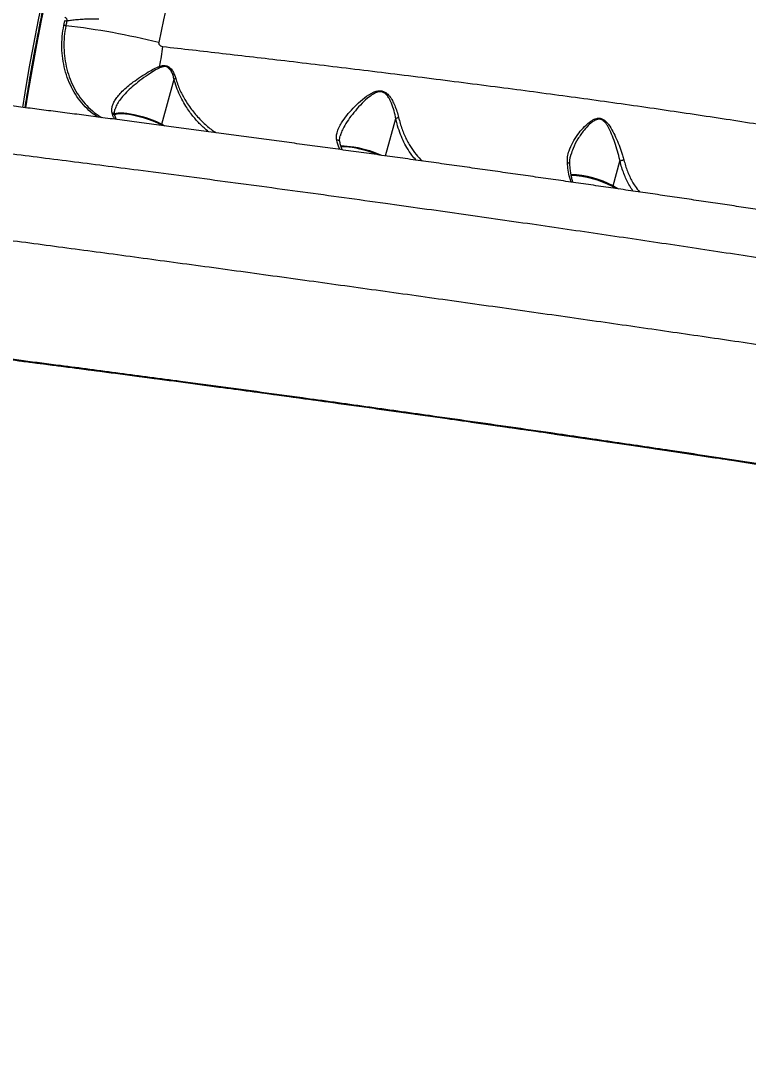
# Model space of a CAD drawing. Header units: millimetres. Extents: x -6521 to 6343, y -6174 to 4868.
# Drawn here: x -4459 to -4022, y -1410 to -789 of the extents above; entities that cross this region are included whole.
import ezdxf

# ---------------------------------------------------------------- set-up
doc = ezdxf.new("R2010")
doc.units = ezdxf.units.MM
for name, color, linetype in [('DIKOM_ОБЪЕКТ', 7, 'Continuous'), ('DIKOM_РАЗМЕР_ЗОНА', 7, 'Continuous'), ('DIKOM_РАЗМЕР_ОБЪЕКТА', 7, 'Continuous')]:
    doc.layers.add(name, color=color, linetype=linetype)
doc.styles.add('style1', font='arial.ttf', dxfattribs={"width": 0.8})
doc.dimstyles.new('1-50', dxfattribs={"dimtxt": 300, "dimasz": 200, "dimexe": 100, "dimexo": 0, "dimgap": 100, "dimtad": 1, "dimtxsty": 'style1', "dimcen": 200, "dimclrd": 7, "dimclre": 7, "dimclrt": 7, "dimadec": 1, "dimazin": 2, "dimtfac": 1, "dimtmove": 0, "dimatfit": 2, "dimfxl": 0, "dimlwd": 25, "dimlwe": 18, "dimarcsym": 0})

# ---------------------------------------------------------------- blocks, each defined once
blk = doc.blocks.new('*D11')
at = {"layer": 'Defpoints', "color": 0, "transparency": 16777216}
for p in [(2818.82, 364.95), (-5102.52, -1661.02), (-5102.52, -4861.8)]:
    blk.add_point(p, dxfattribs=at)
at = {"layer": 'DIKOM_РАЗМЕР_ОБЪЕКТА', "color": 7, "lineweight": 18, "transparency": 16777216}
for p, q in [((2818.82, 364.95), (2818.82, -4961.8)), ((-5102.52, -1661.02), (-5102.52, -4961.8))]:
    blk.add_line(p, q, dxfattribs=at)
at = {"layer": 'DIKOM_РАЗМЕР_ОБЪЕКТА', "color": 7, "lineweight": 25, "transparency": 16777216}
blk.add_line((2618.82, -4861.8), (-4902.52, -4861.8), dxfattribs=at)
at = {"layer": 'DIKOM_РАЗМЕР_ОБЪЕКТА', "color": 7, "transparency": 16777216}
for points in [[(-4902.52, -4828.46), (-4902.52, -4895.13), (-5102.52, -4861.8)], [(2618.82, -4828.46), (2618.82, -4895.13), (2818.82, -4861.8)]]:
    blk.add_solid(points, dxfattribs=at)
at = {"layer": 'DIKOM_РАЗМЕР_ОБЪЕКТА', "color": 7, "transparency": 16777216, "insert": (-736, -4608.63), "char_height": 300, "attachment_point": 5, "style": 'style1'}
blk.add_mtext('7900', dxfattribs=at)
blk = doc.blocks.new('*D13')
at = {"layer": 'Defpoints', "color": 0, "transparency": 16777216}
for p in [(1683.24, 4867.99), (-4359.52, -3960.36), (6242.61, -3960.36)]:
    blk.add_point(p, dxfattribs=at)
at = {"layer": 'DIKOM_РАЗМЕР_ЗОНА', "color": 7, "lineweight": 18, "transparency": 16777216}
for p, q in [((1683.24, 4867.99), (6342.61, 4867.99)), ((-4359.52, -3960.36), (6342.61, -3960.36))]:
    blk.add_line(p, q, dxfattribs=at)
at = {"layer": 'DIKOM_РАЗМЕР_ЗОНА', "color": 7, "lineweight": 25, "transparency": 16777216}
blk.add_line((6242.61, 4667.99), (6242.61, -3760.36), dxfattribs=at)
at = {"layer": 'DIKOM_РАЗМЕР_ЗОНА', "color": 7, "transparency": 16777216}
for points in [[(6209.28, 4667.99), (6275.95, 4667.99), (6242.61, 4867.99)], [(6209.28, -3760.36), (6275.95, -3760.36), (6242.61, -3960.36)]]:
    blk.add_solid(points, dxfattribs=at)
at = {"layer": 'DIKOM_РАЗМЕР_ЗОНА', "color": 7, "transparency": 16777216, "insert": (5989.44, 630.24), "char_height": 300, "attachment_point": 5, "rotation": 90, "style": 'style1'}
blk.add_mtext('8850', dxfattribs=at)
blk = doc.blocks.new('*D14')
at = {"layer": 'Defpoints', "color": 0, "transparency": 16777216}
for p in [(4318.82, 257.45), (-6520.67, -1799.21), (4318.82, -6073.51)]:
    blk.add_point(p, dxfattribs=at)
at = {"layer": 'DIKOM_РАЗМЕР_ЗОНА', "color": 7, "lineweight": 18, "transparency": 16777216}
for p, q in [((4318.82, 257.45), (4318.82, -6173.51)), ((-6520.67, -1799.21), (-6520.67, -6173.51))]:
    blk.add_line(p, q, dxfattribs=at)
at = {"layer": 'DIKOM_РАЗМЕР_ЗОНА', "color": 7, "lineweight": 25, "transparency": 16777216}
blk.add_line((-6320.67, -6073.51), (4118.82, -6073.51), dxfattribs=at)
at = {"layer": 'DIKOM_РАЗМЕР_ЗОНА', "color": 7, "transparency": 16777216}
for points in [[(-6320.67, -6040.18), (-6320.67, -6106.84), (-6520.67, -6073.51)], [(4118.82, -6040.18), (4118.82, -6106.84), (4318.82, -6073.51)]]:
    blk.add_solid(points, dxfattribs=at)
at = {"layer": 'DIKOM_РАЗМЕР_ЗОНА', "color": 7, "transparency": 16777216, "insert": (-430.65, -5820.34), "char_height": 300, "attachment_point": 5, "style": 'style1'}
blk.add_mtext('10850', dxfattribs=at)

msp = doc.modelspace()

# ---------------------------------------------------------------- linework, layer by layer
at = {"layer": 'DIKOM_ОБЪЕКТ', "color": 7, "linetype": 'Continuous', "lineweight": 15}
for p, q in [((-4374.433, -851.529), (-4367.071, -824.546)), ((-4404.039, -845.617), (-4404.254, -844.831)), ((-4240.12, -870.576), (-4233.997, -848.13)), ((-4374.318, -852.341), (-4374.957, -851.961)), ((-4374.433, -851.529), (-4372.706, -852.555)), ((-4267.263, -858.395), (-4267.334, -858.625)), ((-4103.487, -888.597), (-4099.441, -873.768)), ((-4102.056, -890.191), (-4104.011, -889.029)), ((-4103.487, -888.597), (-4100.399, -890.432))]:
    msp.add_line(p, q, dxfattribs=at)
at = {"layer": 'DIKOM_ОБЪЕКТ', "color": 7, "linetype": 'Continuous', "lineweight": 15, "flags": 128}
for points in [[(-4457.893, -841.44), (-4456.482, -832.668), (-4453.983, -818.019), (-4451.311, -803.418), (-4448.469, -788.873), (-4445.459, -774.394), (-4442.282, -759.99), (-4438.94, -745.671), (-4435.436, -731.446), (-4431.772, -717.326), (-4427.951, -703.318), (-4423.974, -689.431), (-4419.845, -675.677), (-4415.566, -662.062), (-4411.14, -648.596), (-4406.57, -635.288), (-4401.859, -622.148), (-4397.01, -609.182), (-4392.026, -596.4), (-4386.91, -583.809), (-4381.667, -571.42)], [(-4380.222, -572.505), (-4385.45, -584.858), (-4390.55, -597.41), (-4395.519, -610.154), (-4400.353, -623.08), (-4405.05, -636.182), (-4409.607, -649.45), (-4414.019, -662.875), (-4418.285, -676.449), (-4422.402, -690.162), (-4426.367, -704.006), (-4430.177, -717.972), (-4433.829, -732.051), (-4437.323, -746.232), (-4440.654, -760.508), (-4443.822, -774.868), (-4446.823, -789.304), (-4449.657, -803.806), (-4452.32, -818.363), (-4454.812, -832.968), (-4456.21, -841.656)], [(-4336.989, -658.412), (-4341.271, -670.904), (-4345.42, -683.542), (-4349.431, -696.319), (-4353.303, -709.227), (-4357.033, -722.256), (-4360.618, -735.399), (-4364.057, -748.646), (-4367.347, -761.991), (-4370.485, -775.423), (-4373.471, -788.935), (-4376.302, -802.517)], [(-4433.224, -792.21), (-4433.152, -791.855), (-4433.08, -791.5), (-4433.008, -791.145), (-4432.936, -790.79), (-4432.864, -790.435), (-4432.791, -790.08), (-4432.719, -789.725), (-4432.646, -789.37)], [(-4431.432, -789.599), (-4431.505, -789.953), (-4431.577, -790.308), (-4431.65, -790.663), (-4431.722, -791.018), (-4431.794, -791.372), (-4431.866, -791.727), (-4431.938, -792.082), (-4432.01, -792.437)], [(-4402.809, -845.245), (-4402.639, -845.164), (-4401.736, -844.897), (-4400.524, -844.747), (-4399.03, -844.715), (-4397.286, -844.804), (-4395.33, -845.011), (-4393.205, -845.331), (-4390.955, -845.758), (-4388.631, -846.283), (-4386.283, -846.893), (-4383.961, -847.577), (-4381.716, -848.318), (-4379.597, -849.101), (-4377.649, -849.909), (-4375.915, -850.724), (-4374.433, -851.529)], [(-4374.957, -851.961), (-4376.482, -851.137), (-4378.276, -850.302), (-4380.297, -849.478), (-4382.494, -848.684), (-4384.816, -847.939), (-4387.206, -847.26), (-4389.606, -846.666), (-4391.959, -846.169), (-4394.208, -845.783), (-4396.297, -845.515), (-4398.178, -845.374), (-4399.803, -845.361), (-4401.135, -845.478), (-4402.141, -845.722), (-4402.668, -845.986)], [(-4267.065, -864.664), (-4266.433, -864.604), (-4264.939, -864.573), (-4263.195, -864.662), (-4261.239, -864.869), (-4259.114, -865.189), (-4256.864, -865.616), (-4254.54, -866.141), (-4252.192, -866.751), (-4249.87, -867.434), (-4247.625, -868.176), (-4245.506, -868.959), (-4243.558, -869.767), (-4242.541, -870.232)], [(-4244.755, -869.917), (-4246.205, -869.336), (-4248.403, -868.541), (-4250.725, -867.796), (-4253.115, -867.118), (-4255.515, -866.524), (-4257.868, -866.027), (-4260.117, -865.641), (-4262.206, -865.373), (-4264.087, -865.232), (-4265.712, -865.219), (-4266.885, -865.313)]]:
    msp.add_lwpolyline(points, dxfattribs=at)
at = {"layer": 'DIKOM_ОБЪЕКТ', "color": 7, "linetype": 'Continuous', "lineweight": 15}
for centre, radius, start, end in [((-4430.472, -781.163), 8.49, 255.161951, 263.506358), ((-4482.097, -1228.223), 438.655, 76.043713, 83.443412), ((-4499.985, -791.03), 126.907, 348.2736, 353.717992), ((-4368.906, -815.057), 7.046, 194.504924, 201.135133), ((-4404.009, -847.241), 1.624, 19.253306, 91.038833), ((-4374.968, -851.414), 0.548, 271.122717, 347.834976), ((-4131.049, -940.607), 58.862, 62.079141, 87.908061), ((-4130.808, -939.796), 57.405, 62.173277, 87.982901), ((-4104.022, -888.481), 0.548, 271.128873, 347.841597)]:
    msp.add_arc(centre, radius, start, end, dxfattribs=at)
for points, knots in [([(-4380.548, -571.948), (-4381.393, -573.916), (-4383.844, -579.624), (-4387.82, -589.203), (-4392.44, -600.732), (-4396.949, -612.42), (-4401.344, -624.259), (-4405.625, -636.242), (-4409.789, -648.363), (-4413.832, -660.615), (-4417.754, -672.992), (-4421.551, -685.486), (-4425.224, -698.092), (-4428.767, -710.801), (-4432.181, -723.608), (-4435.463, -736.505), (-4438.611, -749.486), (-4441.625, -762.543), (-4444.501, -775.668), (-4447.239, -788.856), (-4449.837, -802.099), (-4452.291, -815.39), (-4454.586, -828.556), (-4455.986, -837.305), (-4456.673, -841.598)], [0, 0, 0, 0, 0.0244921, 0.0710308, 0.1175693, 0.1641071, 0.2106439, 0.2571801, 0.3037161, 0.3502517, 0.396786, 0.4433203, 0.4898541, 0.5363881, 0.582921, 0.6294539, 0.6759862, 0.7225184, 0.7690497, 0.8155815, 0.8621131, 0.9086448, 0.955176, 1, 1, 1, 1]), ([(-4432.629, -787.266), (-4432.473, -787.337), (-4432.146, -787.488), (-4431.8, -787.89), (-4431.545, -788.38), (-4431.39, -788.941), (-4431.418, -789.379), (-4431.432, -789.599)], [0, 0, 0, 0, 0.2044056, 0.4300784, 0.5633846, 0.7803532, 1, 1, 1, 1]), ([(-4412.748, -847.281), (-4413.763, -846.628), (-4416.513, -844.856), (-4420.458, -841.152), (-4424.533, -836.332), (-4427.949, -830.912), (-4430.69, -825.027), (-4432.713, -818.759), (-4433.997, -812.23), (-4434.518, -805.555), (-4434.341, -798.824), (-4433.597, -794.416), (-4433.224, -792.21)], [0, 0, 0, 0, 0.0610745, 0.1655857, 0.2701155, 0.3743138, 0.4785922, 0.5830593, 0.6874231, 0.7913132, 0.8955701, 1, 1, 1, 1]), ([(-4432.01, -792.437), (-4432.376, -794.606), (-4433.106, -798.93), (-4433.284, -805.536), (-4432.778, -812.09), (-4431.525, -818.494), (-4429.549, -824.646), (-4426.872, -830.421), (-4423.529, -835.739), (-4419.55, -840.484), (-4415.183, -844.529), (-4411.926, -846.606), (-4410.382, -847.59)], [0, 0, 0, 0, 0.1012845, 0.2019581, 0.3026635, 0.4039456, 0.5044423, 0.6056801, 0.706519, 0.8071881, 0.9086088, 1, 1, 1, 1]), ([(-4432.01, -792.437), (-4432.094, -792.427), (-4432.261, -792.408), (-4432.585, -792.352), (-4432.923, -792.284), (-4433.124, -792.235), (-4433.224, -792.21)], [0, 0, 0, 0, 0.2499932, 0.500042, 0.7499911, 1, 1, 1, 1]), ([(-4412.147, -788.496), (-4413.459, -788.478), (-4416.084, -788.441), (-4419.885, -788.522), (-4423.556, -788.704), (-4426.954, -788.993), (-4429.554, -789.306), (-4430.964, -789.526), (-4431.432, -789.599)], [0, 0, 0, 0, 0.1827969, 0.3655925, 0.5537453, 0.741904, 0.9141906, 1, 1, 1, 1]), ([(-4376.302, -802.517), (-4376.314, -802.618), (-4376.338, -802.83), (-4376.252, -803.247), (-4376.023, -803.708), (-4375.514, -804.29), (-4374.938, -804.63), (-4374.317, -804.841), (-4374.03, -804.886), (-4373.841, -804.916)], [0, 0, 0, 0, 0.0767496, 0.1605267, 0.3173702, 0.4661365, 0.7624524, 0.8428274, 1, 1, 1, 1]), ([(-4373.841, -804.916), (-4367.946, -805.584), (-4356.156, -806.918), (-4337.99, -809.005), (-4319.507, -811.151), (-4300.057, -813.436), (-4279.724, -815.854), (-4258.554, -818.408), (-4237.069, -821.039), (-4215.334, -823.743), (-4193.422, -826.517), (-4172.046, -829.275), (-4151.27, -832.009), (-4131.143, -834.712), (-4111.109, -837.461), (-4091.243, -840.253), (-4071.623, -843.079), (-4052.268, -845.94), (-4033.276, -848.827), (-4014.64, -851.742), (-3996.663, -854.641), (-3979.765, -857.451), (-3964.032, -860.151), (-3949.448, -862.733), (-3935.587, -865.266), (-3922.527, -867.737), (-3910.329, -870.131), (-3899.323, -872.38), (-3889.494, -874.477), (-3880.806, -876.422), (-3873.048, -878.258), (-3866.308, -879.968), (-3860.528, -881.556), (-3857.621, -882.485), (-3856.168, -882.949)], [0, 0, 0, 0, 0.0283333, 0.0566671, 0.0852826, 0.1138982, 0.1455321, 0.1771904, 0.208824, 0.24139, 0.2739831, 0.3065487, 0.3371873, 0.367849, 0.3984874, 0.4300098, 0.4615579, 0.4930802, 0.5257429, 0.5584056, 0.5915374, 0.6246693, 0.6557872, 0.6869296, 0.718048, 0.7500731, 0.7821241, 0.8141497, 0.844705, 0.8752823, 0.9058379, 0.9372173, 0.9686204, 1, 1, 1, 1]), ([(-3722.744, -985.955), (-3722.717, -985.854), (-3722.416, -984.749), (-3722.144, -982.58), (-3721.953, -979.512), (-3722.101, -976.499), (-3722.526, -973.583), (-3723.214, -970.791), (-3724.132, -968.153), (-3725.246, -965.696), (-3726.514, -963.442), (-3727.891, -961.409), (-3729.33, -959.605), (-3730.79, -958.025), (-3732.236, -956.655), (-3733.646, -955.474), (-3735.012, -954.454), (-3736.332, -953.569), (-3737.615, -952.791), (-3738.877, -952.099), (-3740.137, -951.471), (-3741.426, -950.887), (-3742.79, -950.324), (-3744.313, -949.753), (-3746.168, -949.121), (-3748.611, -948.372), (-3751.498, -947.577), (-3754.718, -946.763), (-3758.036, -945.973), (-3761.596, -945.166), (-3765.45, -944.329), (-3769.502, -943.48), (-3773.78, -942.608), (-3778.316, -941.709), (-3783.111, -940.778), (-3788.168, -939.817), (-3793.495, -938.823), (-3799.097, -937.795), (-3804.957, -936.735), (-3811.082, -935.643), (-3817.465, -934.519), (-3824.124, -933.36), (-3831.048, -932.168), (-3838.219, -930.946), (-3845.611, -929.699), (-3853.222, -928.426), (-3861.07, -927.125), (-3869.168, -925.793), (-3877.516, -924.431), (-3886.087, -923.042), (-3894.884, -921.627), (-3903.909, -920.185), (-3913.149, -918.718), (-3922.583, -917.229), (-3932.208, -915.72), (-3942.029, -914.188), (-3952.055, -912.633), (-3962.26, -911.059), (-3972.616, -909.47), (-3983.105, -907.868), (-3993.756, -906.25), (-4004.573, -904.614), (-4015.559, -902.961), (-4026.678, -901.295), (-4037.932, -899.617), (-4049.324, -897.926), (-4060.849, -896.222), (-4072.473, -894.511), (-4084.186, -892.795), (-4095.98, -891.073), (-4107.875, -889.344), (-4119.854, -887.61), (-4131.897, -885.874), (-4143.988, -884.137), (-4156.106, -882.405), (-4168.259, -880.673), (-4180.459, -878.943), (-4192.731, -877.208), (-4205.067, -875.472), (-4217.449, -873.735), (-4229.861, -872.002), (-4242.287, -870.273), (-4254.709, -868.552), (-4267.109, -866.84), (-4279.469, -865.141), (-4291.773, -863.457), (-4304.006, -861.788), (-4316.154, -860.139), (-4328.227, -858.507), (-4340.259, -856.887), (-4352.271, -855.277), (-4364.255, -853.677), (-4376.176, -852.093), (-4387.997, -850.53), (-4399.684, -848.991), (-4411.226, -847.478), (-4422.654, -845.988), (-4433.978, -844.519), (-4445.192, -843.071), (-4456.269, -841.648), (-4467.211, -840.251), (-4478.021, -838.878), (-4488.683, -837.531), (-4499.173, -836.215), (-4509.497, -834.927), (-4519.665, -833.667), (-4529.678, -832.434), (-4539.5, -831.234), (-4549.098, -830.069), (-4558.453, -828.943), (-4567.604, -827.851), (-4576.557, -826.791), (-4585.316, -825.764), (-4593.847, -824.772), (-4602.153, -823.818), (-4610.236, -822.899), (-4618.098, -822.016), (-4625.704, -821.173), (-4633.057, -820.369), (-4640.158, -819.605), (-4647.028, -818.877), (-4653.644, -818.189), (-4659.985, -817.543), (-4666.028, -816.94), (-4671.805, -816.379), (-4677.327, -815.859), (-4682.601, -815.377), (-4687.6, -814.938), (-4692.33, -814.542), (-4696.796, -814.187), (-4701.006, -813.875), (-4704.958, -813.606), (-4708.662, -813.382), (-4712.146, -813.202), (-4715.46, -813.068), (-4718.692, -812.987), (-4721.659, -812.976), (-4724.232, -813.046), (-4726.3, -813.175), (-4728.001, -813.342), (-4729.51, -813.544), (-4730.987, -813.799), (-4732.466, -814.118), (-4733.977, -814.513), (-4735.543, -815.004), (-4737.181, -815.613), (-4738.904, -816.367), (-4740.71, -817.296), (-4742.588, -818.429), (-4744.507, -819.79), (-4746.428, -821.395), (-4748.298, -823.248), (-4750.064, -825.337), (-4751.675, -827.641), (-4753.089, -830.131), (-4754.311, -832.863), (-4755.295, -835.803), (-4755.933, -838.896), (-4756.255, -840.985), (-4756.255, -842.021), (-4756.255, -842.027)], [0, 0, 0, 0, 0.0002068, 0.0022859, 0.0043257, 0.0063293, 0.0082992, 0.0102376, 0.0121447, 0.01402, 0.015862, 0.0176691, 0.0194435, 0.0211942, 0.0229406, 0.0247067, 0.0265243, 0.0284371, 0.0304974, 0.0327684, 0.0353293, 0.0382848, 0.0417846, 0.0460632, 0.0515452, 0.0592116, 0.0696142, 0.0785635, 0.0869795, 0.0958944, 0.1044129, 0.1126703, 0.1208347, 0.1289276, 0.1369533, 0.1449344, 0.1528885, 0.1608305, 0.1687737, 0.176647, 0.1845238, 0.1924243, 0.2003318, 0.2082244, 0.2160822, 0.2238875, 0.2316743, 0.2395263, 0.247365, 0.2551984, 0.2630344, 0.270878, 0.278737, 0.286584, 0.2943911, 0.3022287, 0.310082, 0.3179348, 0.3257678, 0.3335657, 0.3413397, 0.3491774, 0.3570019, 0.3648204, 0.3726408, 0.3804684, 0.3883107, 0.3961612, 0.4039602, 0.4117713, 0.4195921, 0.4274155, 0.4352318, 0.4430333, 0.4508236, 0.4585758, 0.4663478, 0.4741481, 0.4819714, 0.4898125, 0.4976658, 0.5055256, 0.513386, 0.5212398, 0.5290815, 0.5369057, 0.5447071, 0.5524809, 0.5602278, 0.5679864, 0.5757951, 0.5836331, 0.5914842, 0.5993296, 0.60715, 0.6149291, 0.6226957, 0.630512, 0.6383193, 0.6461248, 0.653935, 0.6617563, 0.669597, 0.6774227, 0.6852283, 0.6930751, 0.7009432, 0.7088107, 0.716652, 0.7244474, 0.7322156, 0.7400569, 0.7478882, 0.7557171, 0.7635504, 0.7713943, 0.7792567, 0.7871446, 0.7949593, 0.8028199, 0.8107088, 0.8186081, 0.826497, 0.8343565, 0.8421527, 0.8500779, 0.8580074, 0.865951, 0.8739223, 0.8819369, 0.8900141, 0.8981755, 0.9063666, 0.9147325, 0.9233442, 0.9323628, 0.9422165, 0.950345, 0.9561241, 0.9601714, 0.9635623, 0.9664334, 0.9689246, 0.9711412, 0.9731649, 0.9750614, 0.9768847, 0.9786787, 0.9804715, 0.9822831, 0.9841265, 0.9860027, 0.9879053, 0.9898257, 0.9917568, 0.9936938, 0.9958294, 0.9979294, 0.9999886, 1, 1, 1, 1]), ([(-4404.254, -844.831), (-4404.359, -844.208), (-4404.572, -842.946), (-4404.251, -840.931), (-4403.497, -838.848), (-4402.242, -836.614), (-4400.471, -834.249), (-4398.062, -831.651), (-4395.089, -828.945), (-4391.415, -826.031), (-4387.206, -823.058), (-4383.03, -820.441), (-4379.199, -818.268), (-4376.891, -817.307), (-4375.727, -816.822)], [0, 0, 0, 0, 0.0637961, 0.1293393, 0.1956929, 0.2634253, 0.3422591, 0.4227044, 0.5170764, 0.6134007, 0.7253981, 0.8399962, 0.9193161, 1, 1, 1, 1]), ([(-4375.478, -817.598), (-4376.694, -818.206), (-4379.156, -819.438), (-4383.167, -822.11), (-4387.606, -825.325), (-4391.966, -828.888), (-4395.72, -832.391), (-4398.554, -835.514), (-4400.68, -838.483), (-4401.983, -840.837), (-4402.382, -842.262), (-4402.526, -842.774)], [0, 0, 0, 0, 0.1027712, 0.2080192, 0.3545316, 0.5048118, 0.6258237, 0.749748, 0.8460495, 0.944713, 1, 1, 1, 1]), ([(-4375.727, -816.822), (-4374.951, -816.6), (-4373.538, -816.197), (-4371.448, -816.417), (-4369.52, -817.468), (-4368.006, -819.33), (-4366.843, -821.632), (-4366.341, -823.215), (-4366.087, -824.014)], [0, 0, 0, 0, 0.1672674, 0.3043163, 0.4416746, 0.6370329, 0.8167258, 1, 1, 1, 1]), ([(-4367.068, -824.539), (-4367.068, -824.538), (-4367.114, -824.364), (-4367.308, -823.42), (-4367.819, -821.725), (-4368.785, -819.574), (-4370.09, -817.87), (-4371.761, -816.978), (-4373.6, -816.9), (-4374.808, -817.349), (-4375.478, -817.598)], [0, 0, 0, 0, 0.0002842, 0.0414604, 0.2243088, 0.4065671, 0.584981, 0.7124737, 0.840461, 1, 1, 1, 1]), ([(-4367.071, -824.546), (-4367.071, -824.545), (-4367.07, -824.542), (-4367.069, -824.54), (-4367.068, -824.539), (-4367.068, -824.539)], [0, 0, 0, 0, 0.444124, 0.8285135, 1, 1, 1, 1]), ([(-4346.331, -856.074), (-4347.255, -855.34), (-4349.782, -853.33), (-4353.647, -849.335), (-4357.27, -844.873), (-4360.196, -840.54), (-4362.519, -836.527), (-4364.697, -831.888), (-4366.183, -827.827), (-4366.87, -825.287), (-4367.071, -824.546)], [0, 0, 0, 0, 0.1061419, 0.2903645, 0.4739431, 0.5777667, 0.7015659, 0.8255639, 0.9490735, 1, 1, 1, 1]), ([(-4367.068, -824.539), (-4366.933, -824.441), (-4366.685, -824.262), (-4366.315, -824.097), (-4366.12, -824.026), (-4366.087, -824.014)], [0, 0, 0, 0, 0.4994302, 0.9154622, 1, 1, 1, 1]), ([(-4366.087, -824.014), (-4365.74, -825.163), (-4364.691, -828.633), (-4362.356, -833.858), (-4358.745, -839.988), (-4354.3, -845.842), (-4349.034, -851.199), (-4344.842, -854.735), (-4342.384, -856.336), (-4341.868, -856.673)], [0, 0, 0, 0, 0.0734165, 0.2218553, 0.3705302, 0.5629363, 0.756026, 0.9487943, 1, 1, 1, 1]), ([(-4269.454, -861.132), (-4269.551, -860.42), (-4269.745, -858.994), (-4269.295, -856.498), (-4268.252, -853.721), (-4266.319, -850.239), (-4263.475, -846.278), (-4259.616, -841.907), (-4255.266, -837.627), (-4251.387, -834.601), (-4248.363, -832.799), (-4246.3, -831.871), (-4244.101, -831.337), (-4241.858, -831.55), (-4239.664, -832.637), (-4237.698, -834.68), (-4235.99, -837.36), (-4234.532, -840.468), (-4233.255, -843.869), (-4232.63, -846.288), (-4232.318, -847.498)], [0, 0, 0, 0, 0.0482069, 0.0964683, 0.1564834, 0.2165951, 0.3050945, 0.3937433, 0.4869548, 0.5799888, 0.6113372, 0.6426246, 0.6797852, 0.7100248, 0.7402874, 0.7862495, 0.8340968, 0.8820745, 0.9410298, 1, 1, 1, 1]), ([(-4233.993, -848.123), (-4233.993, -848.121), (-4234.052, -847.768), (-4234.423, -845.885), (-4235.279, -842.378), (-4236.642, -838.603), (-4238.079, -835.846), (-4239.327, -834.053), (-4240.873, -832.667), (-4242.209, -832.203), (-4243.455, -832.054), (-4245.157, -832.245), (-4247.936, -833.574), (-4251.464, -836.247), (-4255.375, -840.05), (-4259.208, -844.438), (-4262.593, -848.924), (-4265.042, -852.893), (-4266.62, -856.084), (-4267.075, -857.721), (-4267.263, -858.395)], [0, 0, 0, 0, 0.0000777, 0.0191933, 0.1038368, 0.1900814, 0.2263783, 0.263286, 0.3016313, 0.3302076, 0.3335463, 0.3655773, 0.4153918, 0.4883949, 0.5902905, 0.6939717, 0.790528, 0.8891241, 0.9543523, 1, 1, 1, 1]), ([(-3722.831, -985.931), (-3722.789, -985.867), (-3722.63, -985.625), (-3723.272, -985.063), (-3724.802, -984.248), (-3727.354, -983.285), (-3730.826, -982.198), (-3735.194, -980.995), (-3740.42, -979.682), (-3746.461, -978.263), (-3753.353, -976.732), (-3761.158, -975.074), (-3769.902, -973.288), (-3779.592, -971.376), (-3790.124, -969.358), (-3801.37, -967.259), (-3813.291, -965.086), (-3825.838, -962.844), (-3839.099, -960.517), (-3853.182, -958.087), (-3868.097, -955.554), (-3883.836, -952.92), (-3900.225, -950.213), (-3917.061, -947.468), (-3934.303, -944.69), (-3951.901, -941.885), (-3969.994, -939.031), (-3988.725, -936.108), (-4008.086, -933.116), (-4028.059, -930.06), (-4048.416, -926.975), (-4068.922, -923.896), (-4089.538, -920.829), (-4110.221, -917.778), (-4131.127, -914.721), (-4152.417, -911.636), (-4174.07, -908.525), (-4196.055, -905.395), (-4218.119, -902.282), (-4241.13, -899.066), (-4265.052, -895.756), (-4289.829, -892.363), (-4314.668, -888.998), (-4339.507, -885.67), (-4364.28, -882.388), (-4387.509, -879.345), (-4409.192, -876.536), (-4429.36, -873.95), (-4449.2, -871.433), (-4468.861, -868.966), (-4488.298, -866.557), (-4507.471, -864.211), (-4526.154, -861.955), (-4544.127, -859.816), (-4561.375, -857.795), (-4577.9, -855.889), (-4593.843, -854.082), (-4609.32, -852.362), (-4624.282, -850.735), (-4638.689, -849.207), (-4652.369, -847.796), (-4665.179, -846.518), (-4677.115, -845.371), (-4688.189, -844.353), (-4698.488, -843.455), (-4708.083, -842.672), (-4716.923, -842.01), (-4724.975, -841.472), (-4732.139, -841.065), (-4738.338, -840.791), (-4743.589, -840.646), (-4747.919, -840.628), (-4751.364, -840.736), (-4753.965, -840.97), (-4755.58, -841.35), (-4756.302, -841.708), (-4756.186, -841.975), (-4756.163, -842.028)], [0, 0, 0, 0, 0.0047759, 0.0179822, 0.0315674, 0.0451651, 0.0587629, 0.0723482, 0.0855747, 0.0988127, 0.1120506, 0.1252771, 0.1388891, 0.1525137, 0.1661382, 0.1797502, 0.1929779, 0.206217, 0.2194561, 0.2326838, 0.2462961, 0.2599209, 0.2735457, 0.2871581, 0.3003686, 0.3135904, 0.3268124, 0.3400229, 0.353616, 0.3672216, 0.3808272, 0.3944203, 0.407632, 0.4208552, 0.4340783, 0.4472899, 0.4608852, 0.474493, 0.4881008, 0.5016961, 0.5169789, 0.5322705, 0.5475533, 0.563166, 0.5787882, 0.594401, 0.6076301, 0.6208704, 0.6341108, 0.6473397, 0.6609532, 0.6745791, 0.6882049, 0.7018184, 0.7150246, 0.7282422, 0.74146, 0.7546662, 0.7682547, 0.7818558, 0.7954567, 0.8090452, 0.8222731, 0.8355126, 0.848752, 0.8619799, 0.875594, 0.8892207, 0.9028474, 0.9164615, 0.9296849, 0.9429198, 0.9561546, 0.9693778, 0.9829873, 0.9966093, 1, 1, 1, 1]), ([(-4402.648, -845.923), (-4402.661, -845.889), (-4402.821, -845.459), (-4402.848, -844.614), (-4402.8, -843.606), (-4402.602, -842.968), (-4402.541, -842.768)], [0, 0, 0, 0, 0.0358367, 0.4564563, 0.8295777, 1, 1, 1, 1]), ([(-4402.712, -845.939), (-4402.723, -845.871), (-4402.761, -845.627), (-4403.053, -845.277), (-4403.534, -844.964), (-4403.974, -844.852), (-4404.216, -844.834), (-4404.254, -844.831)], [0, 0, 0, 0, 0.1113916, 0.3966781, 0.6820071, 0.9488769, 1, 1, 1, 1]), ([(-4402.515, -848.621), (-4402.824, -848.168), (-4403.463, -847.234), (-4403.843, -846.167), (-4404.039, -845.617)], [0, 0, 0, 0, 0.4841283, 1, 1, 1, 1]), ([(-4402.474, -846.693), (-4402.522, -846.533), (-4402.597, -846.29), (-4402.659, -846.014), (-4402.681, -845.92)], [0, 0, 0, 0, 0.6578512, 1, 1, 1, 1]), ([(-4401.482, -848.756), (-4401.673, -848.455), (-4402.087, -847.8), (-4402.4, -847.069), (-4402.471, -846.715), (-4402.473, -846.704)], [0, 0, 0, 0, 0.45314, 0.9830513, 1, 1, 1, 1]), ([(-4233.997, -848.13), (-4233.997, -848.129), (-4233.996, -848.127), (-4233.994, -848.124), (-4233.993, -848.123), (-4233.993, -848.123)], [0, 0, 0, 0, 0.418532, 0.7827653, 1, 1, 1, 1]), ([(-4221.776, -873.132), (-4222.672, -872.152), (-4224.676, -869.958), (-4227.266, -865.886), (-4229.68, -861.323), (-4231.668, -856.508), (-4233.092, -852.065), (-4233.755, -849.181), (-4233.997, -848.13)], [0, 0, 0, 0, 0.162614, 0.3637358, 0.5417456, 0.7201774, 0.8980176, 1, 1, 1, 1]), ([(-4233.993, -848.123), (-4233.846, -848.031), (-4233.551, -847.846), (-4232.986, -847.644), (-4232.564, -847.54), (-4232.36, -847.505), (-4232.318, -847.498)], [0, 0, 0, 0, 0.3413799, 0.682796, 0.9341309, 1, 1, 1, 1]), ([(-4232.318, -847.498), (-4232.021, -848.689), (-4231.123, -852.293), (-4229.065, -857.842), (-4226.108, -863.683), (-4222.735, -868.611), (-4220.039, -871.892), (-4218.369, -873.346), (-4218.01, -873.658)], [0, 0, 0, 0, 0.1072618, 0.3245346, 0.5419647, 0.7430234, 0.9447715, 1, 1, 1, 1]), ([(-4131.024, -874.659), (-4131.021, -873.476), (-4131.017, -871.107), (-4129.934, -867.027), (-4127.95, -862.519), (-4125.025, -857.947), (-4121.692, -853.786), (-4118.698, -850.968), (-4116.195, -849.225), (-4114.392, -848.324), (-4112.388, -847.832), (-4110.38, -848.136), (-4108.738, -849.1), (-4107.43, -850.315), (-4105.648, -852.509), (-4103.613, -855.902), (-4101.465, -860.543), (-4099.524, -865.314), (-4098.073, -869.528), (-4097.38, -872.046), (-4097.117, -872.998)], [0, 0, 0, 0, 0.0640647, 0.1282392, 0.2170725, 0.3060319, 0.3833435, 0.4604825, 0.4901554, 0.5197413, 0.5505457, 0.5816387, 0.6087095, 0.6342417, 0.6598492, 0.7316556, 0.8037011, 0.8790121, 0.9542775, 1, 1, 1, 1]), ([(-4099.438, -873.761), (-4099.438, -873.76), (-4099.493, -873.487), (-4099.92, -871.538), (-4100.874, -867.786), (-4102.499, -862.607), (-4104.394, -857.513), (-4106.132, -853.725), (-4107.744, -851.237), (-4108.884, -849.892), (-4110.213, -848.905), (-4111.326, -848.594), (-4112.445, -848.541), (-4113.888, -848.835), (-4115.804, -849.928), (-4118.316, -852.007), (-4121.433, -855.484), (-4124.82, -860.407), (-4127.473, -865.421), (-4128.492, -868.627), (-4128.893, -869.888)], [0, 0, 0, 0, 0.0000653, 0.0149569, 0.1066362, 0.2002923, 0.2883602, 0.3781422, 0.4079216, 0.4382313, 0.4678755, 0.4922605, 0.4973614, 0.526618, 0.5675547, 0.6103958, 0.6947295, 0.8083158, 0.9245636, 1, 1, 1, 1]), ([(-4267.622, -862.234), (-4267.633, -862.16), (-4267.669, -861.917), (-4267.961, -861.572), (-4268.452, -861.26), (-4268.951, -861.142), (-4269.292, -861.126), (-4269.415, -861.131), (-4269.454, -861.132)], [0, 0, 0, 0, 0.1091067, 0.3595966, 0.6100616, 0.8605355, 0.9551299, 1, 1, 1, 1]), ([(-4267.556, -866.78), (-4267.73, -866.435), (-4268.502, -864.912), (-4269.039, -862.781), (-4269.454, -861.132)], [0, 0, 0, 0, 0.2264892, 1, 1, 1, 1]), ([(-4267.556, -862.245), (-4267.614, -861.961), (-4267.759, -861.259), (-4267.7, -860.036), (-4267.473, -859.058), (-4267.368, -858.606)], [0, 0, 0, 0, 0.2682933, 0.6614052, 1, 1, 1, 1]), ([(-4266.236, -866.962), (-4266.387, -866.553), (-4266.783, -865.485), (-4267.232, -863.892), (-4267.493, -862.63), (-4267.577, -862.225)], [0, 0, 0, 0, 0.2959237, 0.7738568, 1, 1, 1, 1]), ([(-4129.562, -875.687), (-4129.59, -875.192), (-4129.657, -874.008), (-4129.44, -872.066), (-4129.081, -870.612), (-4128.901, -869.883)], [0, 0, 0, 0, 0.2631604, 0.6303158, 1, 1, 1, 1]), ([(-4099.441, -873.768), (-4099.441, -873.767), (-4099.44, -873.765), (-4099.439, -873.762), (-4099.438, -873.761), (-4099.438, -873.761)], [0, 0, 0, 0, 0.439217, 0.8214518, 1, 1, 1, 1]), ([(-4091.508, -891.727), (-4091.739, -891.421), (-4092.664, -890.195), (-4094.645, -886.849), (-4096.727, -882.433), (-4098.413, -877.644), (-4099.098, -875.06), (-4099.441, -873.768)], [0, 0, 0, 0, 0.0655246, 0.262323, 0.6261521, 0.8130752, 1, 1, 1, 1]), ([(-4099.438, -873.761), (-4099.292, -873.661), (-4099.002, -873.459), (-4098.388, -873.214), (-4097.781, -873.062), (-4097.355, -873.008), (-4097.159, -873), (-4097.117, -872.998)], [0, 0, 0, 0, 0.2525207, 0.5050308, 0.7575566, 0.9486987, 1, 1, 1, 1]), ([(-4097.117, -872.998), (-4096.798, -874.167), (-4095.839, -877.68), (-4093.69, -883.098), (-4090.83, -888.407), (-4088.633, -891.134), (-4087.708, -892.282)], [0, 0, 0, 0, 0.1526583, 0.4586815, 0.772243, 1, 1, 1, 1]), ([(-4129.631, -875.682), (-4129.643, -875.59), (-4129.673, -875.36), (-4129.974, -875.04), (-4130.414, -874.799), (-4130.794, -874.695), (-4130.982, -874.666), (-4131.024, -874.659)], [0, 0, 0, 0, 0.1865406, 0.4682573, 0.7499795, 0.9454732, 1, 1, 1, 1]), ([(-4128.805, -886.321), (-4129.094, -885.479), (-4129.808, -883.398), (-4130.556, -879.458), (-4130.876, -876.173), (-4131.024, -874.659)], [0, 0, 0, 0, 0.2682767, 0.6629382, 1, 1, 1, 1]), ([(-4127.711, -886.479), (-4127.762, -886.326), (-4128.033, -885.508), (-4128.447, -883.761), (-4128.937, -881.234), (-4129.323, -878.539), (-4129.491, -876.6), (-4129.572, -875.673)], [0, 0, 0, 0, 0.0546292, 0.2929295, 0.5339857, 0.7771561, 1, 1, 1, 1]), ([(-4597.888, -904.337), (-4592.622, -904.984), (-4582.084, -906.278), (-4565.531, -908.345), (-4548.473, -910.497), (-4530.716, -912.761), (-4512.28, -915.135), (-4493.176, -917.616), (-4473.622, -920.177), (-4453.846, -922.785), (-4433.891, -925.435), (-4413.798, -928.12), (-4393.416, -930.859), (-4372.587, -933.674), (-4351.33, -936.56), (-4329.673, -939.516), (-4307.863, -942.507), (-4286.145, -945.498), (-4264.554, -948.485), (-4243.125, -951.463), (-4221.7, -954.452), (-4200.116, -957.477), (-4178.405, -960.532), (-4156.604, -963.614), (-4134.966, -966.686), (-4113.746, -969.714), (-4092.972, -972.694), (-4072.661, -975.621), (-4052.649, -978.521), (-4032.784, -981.416), (-4013.112, -984.302), (-3993.672, -987.172), (-3974.692, -989.996), (-3955.19, -992.919), (-3935.323, -995.926), (-3915.176, -999.006), (-3902.446, -1000.982), (-3896.083, -1001.97)], [0, 0, 0, 0, 0.0277157, 0.0554554, 0.0831952, 0.1109109, 0.1394318, 0.167979, 0.1965262, 0.2250472, 0.2527588, 0.2804947, 0.3082305, 0.3359421, 0.3644571, 0.3929979, 0.4215388, 0.4500536, 0.4777908, 0.5055522, 0.5333135, 0.5610508, 0.5895953, 0.6181661, 0.6467369, 0.6752814, 0.70299, 0.7307223, 0.7584547, 0.7861631, 0.8146751, 0.843213, 0.8717511, 0.900263, 0.9335018, 0.9667612, 1, 1, 1, 1]), ([(-3952.79, -1065.423), (-3958.293, -1064.549), (-3969.303, -1062.801), (-3986.73, -1060.076), (-4005.44, -1057.179), (-4025.549, -1054.1), (-4047.055, -1050.842), (-4067.517, -1047.774), (-4086.723, -1044.919), (-4104.519, -1042.293), (-4122.59, -1039.646), (-4142.712, -1036.719), (-4164.939, -1033.511), (-4189.28, -1030.028), (-4211.959, -1026.811), (-4232.866, -1023.869), (-4251.944, -1021.201), (-4271.03, -1018.55), (-4291.953, -1015.664), (-4314.662, -1012.556), (-4339.054, -1009.248), (-4361.355, -1006.25), (-4381.568, -1003.557), (-4399.742, -1001.153), (-4417.655, -998.803), (-4437.003, -996.285), (-4457.637, -993.626), (-4479.352, -990.861), (-4498.781, -988.419), (-4516.044, -986.275), (-4531.277, -984.405), (-4546.048, -982.612), (-4555.44, -981.492), (-4560.134, -980.932)], [0, 0, 0, 0, 0.0332375, 0.0664958, 0.0997333, 0.1366842, 0.1736635, 0.2106142, 0.2391279, 0.2676678, 0.2962076, 0.3247213, 0.3617087, 0.3987245, 0.4357118, 0.4642559, 0.4928262, 0.5213963, 0.5499403, 0.5868975, 0.6238831, 0.6608406, 0.6893586, 0.7179028, 0.746447, 0.774965, 0.8119227, 0.8489093, 0.8858673, 0.9143874, 0.9429338, 0.9714798, 1, 1, 1, 1]), ([(-4545.934, -982.907), (-4539.702, -983.66), (-4527.232, -985.166), (-4507.458, -987.602), (-4488.535, -989.966), (-4470.62, -992.23), (-4453.918, -994.362), (-4436.854, -996.559), (-4417.749, -999.042), (-4396.513, -1001.827), (-4373.097, -1004.93), (-4351.129, -1007.868), (-4330.754, -1010.617), (-4312.065, -1013.157), (-4293.273, -1015.728), (-4272.556, -1018.582), (-4249.925, -1021.724), (-4225.445, -1025.152), (-4202.912, -1028.335), (-4182.363, -1031.26), (-4163.786, -1033.922), (-4145.376, -1036.578), (-4125.379, -1039.483), (-4103.91, -1042.627), (-4081.138, -1045.993), (-4060.592, -1049.059), (-4042.195, -1051.829), (-4025.834, -1054.312), (-4009.89, -1056.753), (-3994.675, -1059.102), (-3980.149, -1061.364), (-3971.023, -1062.802), (-3966.46, -1063.521)], [0, 0, 0, 0, 0.038723, 0.0774756, 0.1161988, 0.1460808, 0.1759901, 0.2058993, 0.2357813, 0.274505, 0.3132584, 0.351982, 0.3818637, 0.4117729, 0.4416822, 0.471564, 0.5103034, 0.5490725, 0.5878118, 0.6177065, 0.6476287, 0.6775507, 0.7074454, 0.7461808, 0.7849461, 0.8236813, 0.8535734, 0.8834927, 0.913412, 0.943304, 0.9716519, 1, 1, 1, 1]), ([(-4544.613, -983.095), (-4542.128, -983.394), (-4536.705, -984.047), (-4528.095, -985.093), (-4518.839, -986.227), (-4509.383, -987.393), (-4499.755, -988.588), (-4489.971, -989.811), (-4480.047, -991.06), (-4469.983, -992.335), (-4459.765, -993.636), (-4449.373, -994.968), (-4438.801, -996.33), (-4428.062, -997.721), (-4417.18, -999.138), (-4406.183, -1000.577), (-4395.099, -1002.035), (-4383.955, -1003.508), (-4372.772, -1004.994), (-4361.524, -1006.495), (-4350.183, -1008.015), (-4338.728, -1009.558), (-4327.187, -1011.119), (-4315.585, -1012.696), (-4303.934, -1014.285), (-4292.248, -1015.887), (-4280.54, -1017.498), (-4268.823, -1019.118), (-4257.115, -1020.742), (-4245.398, -1022.376), (-4233.69, -1024.014), (-4221.995, -1025.657), (-4210.35, -1027.301), (-4198.753, -1028.944), (-4187.198, -1030.588), (-4175.683, -1032.233), (-4164.207, -1033.88), (-4152.764, -1035.529), (-4141.365, -1037.178), (-4130.061, -1038.821), (-4118.871, -1040.454), (-4107.807, -1042.076), (-4096.842, -1043.691), (-4085.986, -1045.296), (-4075.249, -1046.892), (-4064.642, -1048.475), (-4054.173, -1050.046), (-4043.853, -1051.601), (-4033.703, -1053.139), (-4023.739, -1054.657), (-4013.942, -1056.156), (-4004.288, -1057.642), (-3994.769, -1059.115), (-3985.417, -1060.571), (-3976.384, -1061.984), (-3970.579, -1062.9), (-3967.751, -1063.346)], [0, 0, 0, 0, 0.0157122, 0.0342757, 0.0528765, 0.071492, 0.0900935, 0.1086566, 0.1271587, 0.1456071, 0.1640451, 0.1825526, 0.2011555, 0.2198243, 0.2385278, 0.2572334, 0.2759012, 0.2945011, 0.3130029, 0.3314049, 0.3499095, 0.3685089, 0.3871315, 0.4057701, 0.4244174, 0.4430658, 0.461707, 0.4803344, 0.4989417, 0.5174919, 0.5361562, 0.5547578, 0.5733161, 0.5918515, 0.6103838, 0.6289296, 0.6475056, 0.6661317, 0.6848275, 0.7035487, 0.7221083, 0.7406807, 0.7592627, 0.7778509, 0.7964422, 0.8150317, 0.8336159, 0.852191, 0.870754, 0.8892329, 0.9076698, 0.9262252, 0.9448633, 0.9635473, 0.9822394, 1, 1, 1, 1])]:
    msp.add_open_spline(points, degree=3, knots=knots, dxfattribs=at)

# ---------------------------------------------------------------- dimensions: what is measured, and where the dimension line sits
at = {"layer": 'DIKOM_РАЗМЕР_ЗОНА'}
dim = msp.add_linear_dim(base=(6242.612, -3960.361), p1=(1683.243, 4867.991), p2=(-4359.523, -3960.361), angle=90, text='8850', dimstyle='1-50', dxfattribs=at)
dim.commit()
dim.dimension.update_dxf_attribs({"geometry": '*D13', "text_midpoint": (6242.612, 630.237), "dimtype": 160})
dim = msp.add_linear_dim(base=(4318.818, -6073.511), p1=(-6520.672, -1799.212), p2=(4318.818, 257.446), text='10850', dimstyle='1-50', dxfattribs=at)
dim.commit()
dim.dimension.update_dxf_attribs({"geometry": '*D14', "text_midpoint": (-430.645, -6073.511), "dimtype": 160})
at = {"layer": 'DIKOM_РАЗМЕР_ОБЪЕКТА'}
dim = msp.add_linear_dim(base=(-5102.518, -4861.797), p1=(2818.818, 364.955), p2=(-5102.518, -1661.024), text='7900', dimstyle='1-50', dxfattribs=at)
dim.commit()
dim.dimension.update_dxf_attribs({"geometry": '*D11', "text_midpoint": (-736.001, -4861.797), "dimtype": 160})

doc.saveas('drawing.dxf')
